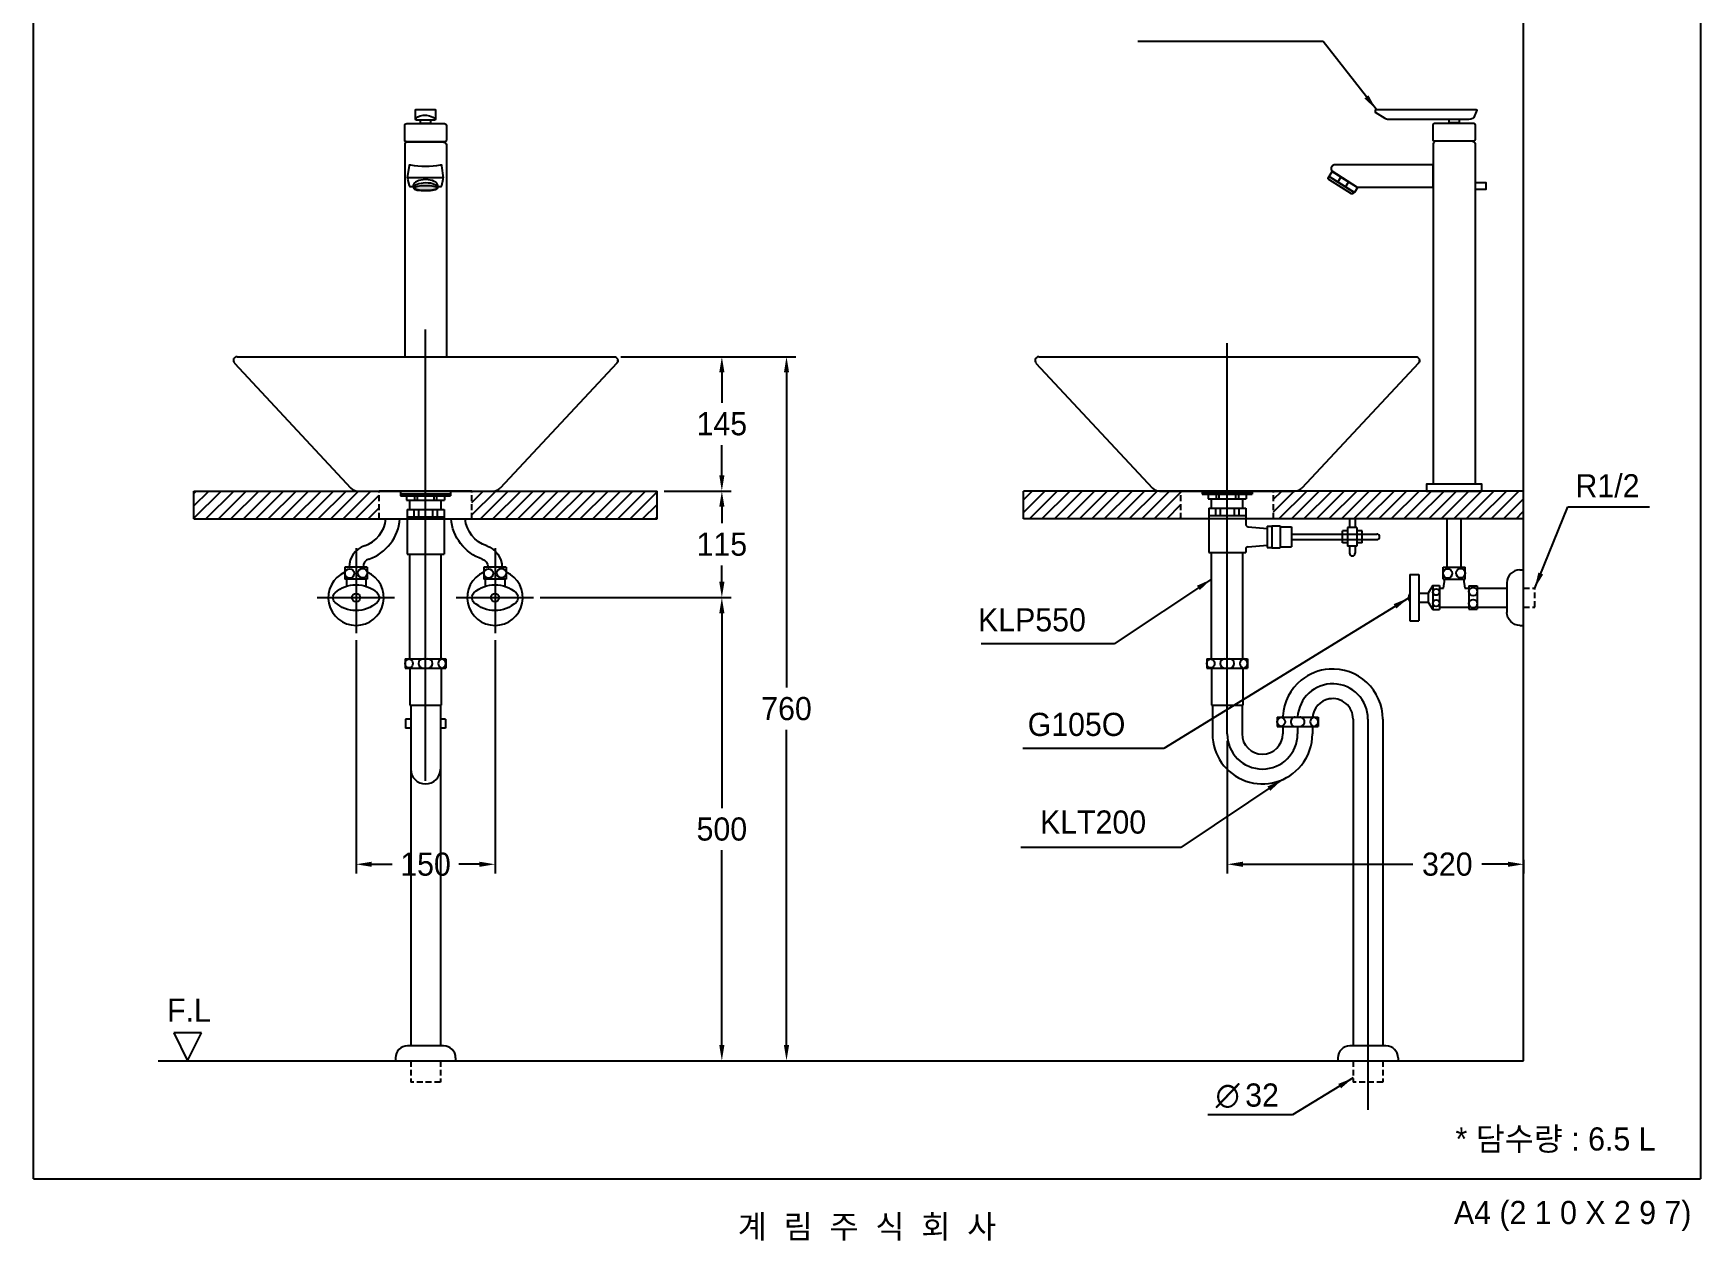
# Model space of a CAD drawing. Header units: millimetres. Extents: x 0 to 3800, y -67 to 2530.
# Drawn here: x 2000 to 3800, y -67 to 1236 of the extents above; entities that cross this region are included whole.
import ezdxf
from ezdxf.enums import TextEntityAlignment as Align
from ezdxf.lldxf.tags import DXFTag

# ---------------------------------------------------------------- set-up
doc = ezdxf.new("R2010")
doc.units = ezdxf.units.MM
doc.linetypes.add('DASHED2', pattern=[9.525, 6.35, -3.175])
for name, color, linetype in [('TEXT', 7, 'Continuous'), ('내부선 및 부속', 4, 'Continuous'), ('도각라인', 7, 'Continuous'), ('외형선', 3, 'Continuous'), ('점선', 6, 'DASHED2'), ('중심선', 1, 'DASHED'), ('치수선', 7, 'Continuous')]:
    doc.layers.add(name, color=color, linetype=linetype)
doc.styles.add('140911', font='HBATANG.TTF', dxfattribs={"height": 23})
doc.styles.add('____', font='')
doc.styles.add('타이틀', font='H2GTRM.TTF', dxfattribs={"height": 25})
doc.styles.get('____').set_extended_font_data('굴림')
tags = doc.linetypes.add('DASHDOT', pattern=[70, 31, -13, 13, -13]).pattern_tags.tags
tags[10:11] = [DXFTag(74, 4), DXFTag(75, 0), DXFTag(340, '0'), DXFTag(46, 0.0), DXFTag(50, 0.0), DXFTag(44, 0.0), DXFTag(45, 0.0)]
tags[8:9] = [DXFTag(74, 4), DXFTag(75, 0), DXFTag(340, '0'), DXFTag(46, 0.0), DXFTag(50, 0.0), DXFTag(44, 0.0), DXFTag(45, 0.0)]
tags[6:7] = [DXFTag(74, 4), DXFTag(75, 0), DXFTag(340, '0'), DXFTag(46, 0.0), DXFTag(50, 0.0), DXFTag(44, 0.0), DXFTag(45, 0.0)]
tags[4:5] = [DXFTag(74, 4), DXFTag(75, 0), DXFTag(340, '0'), DXFTag(46, 0.0), DXFTag(50, 0.0), DXFTag(44, 0.0), DXFTag(45, 0.0)]
tags = doc.linetypes.add('DASHED', pattern=[25.72, 12.86, -12.86]).pattern_tags.tags
tags[6:7] = [DXFTag(74, 4), DXFTag(75, 0), DXFTag(340, '0'), DXFTag(46, 0.0), DXFTag(50, 0.0), DXFTag(44, 0.0), DXFTag(45, 0.0)]
tags[4:5] = [DXFTag(74, 4), DXFTag(75, 0), DXFTag(340, '0'), DXFTag(46, 0.0), DXFTag(50, 0.0), DXFTag(44, 0.0), DXFTag(45, 0.0)]
doc.dimstyles.new('MSADIM', dxfattribs={"dimtxt": 33, "dimasz": 17, "dimexe": 10, "dimexo": 7.5, "dimgap": 10, "dimtad": 0, "dimtih": 1, "dimtoh": 1, "dimdec": 0, "dimzin": 1, "dimdsep": 46, "dimtxsty": '____', "dimcen": 11.25, "dimadec": 0, "dimazin": 0, "dimtfac": 1, "dimtdec": 0, "dimtix": 1, "dimtmove": 0, "dimatfit": 3, "dimfxl": 1, "dimtolj": 1, "dimtzin": 1, "dimarcsym": 0})

# ---------------------------------------------------------------- blocks, each defined once
blk = doc.blocks.new('*D14')
at = {"layer": '치수선', "color": 0, "linetype": 'Continuous', "lineweight": -2, "transparency": 16777216}
for p, q in [((2634.4, 887.3), (2753.3, 887.3)), ((2743.3, 870.3), (2743.3, 837.6)), ((2743.3, 759.3), (2743.3, 791.9)), ((2680.9, 742.3), (2753.3, 742.3))]:
    blk.add_line(p, q, dxfattribs=at)
at = {"layer": '치수선', "color": 0, "linetype": 'Continuous', "transparency": 16777216}
for points in [[(2740.5, 870.3), (2746.1, 870.3), (2743.3, 887.3)], [(2740.5, 759.3), (2746.1, 759.3), (2743.3, 742.3)]]:
    blk.add_solid(points, dxfattribs=at)
at = {"layer": '치수선', "color": 0, "linetype": 'Continuous', "transparency": 16777216, "insert": (2743.3, 814.8), "char_height": 25, "attachment_point": 5, "style": '____'}
blk.add_mtext('\\A1;145', dxfattribs=at)
blk = doc.blocks.new('*D15')
at = {"layer": '치수선', "color": 0, "linetype": 'Continuous', "lineweight": -2, "transparency": 16777216}
for p, q in [((2680.9, 742.3), (2753.3, 742.3)), ((2743.3, 725.3), (2743.3, 707.6)), ((2743.3, 644.3), (2743.3, 661.9)), ((2547.3, 627.3), (2753.3, 627.3))]:
    blk.add_line(p, q, dxfattribs=at)
at = {"layer": '치수선', "color": 0, "linetype": 'Continuous', "transparency": 16777216}
for points in [[(2740.5, 725.3), (2746.1, 725.3), (2743.3, 742.3)], [(2740.5, 644.3), (2746.1, 644.3), (2743.3, 627.3)]]:
    blk.add_solid(points, dxfattribs=at)
at = {"layer": '치수선', "color": 0, "linetype": 'Continuous', "transparency": 16777216, "insert": (2743.3, 684.8), "char_height": 25, "attachment_point": 5, "style": '____'}
blk.add_mtext('\\A1;115', dxfattribs=at)
blk = doc.blocks.new('*D16')
at = {"layer": '치수선', "color": 0, "linetype": 'Continuous', "lineweight": -2, "transparency": 16777216}
for p, q in [((2547.3, 627.3), (2753.3, 627.3)), ((2743.3, 610.3), (2743.3, 400.1)), ((2743.3, 144.3), (2743.3, 354.5)), ((2741, 127.3), (2753.3, 127.3))]:
    blk.add_line(p, q, dxfattribs=at)
at = {"layer": '치수선', "color": 0, "linetype": 'Continuous', "transparency": 16777216}
for points in [[(2740.5, 610.3), (2746.1, 610.3), (2743.3, 627.3)], [(2740.5, 144.3), (2746.1, 144.3), (2743.3, 127.3)]]:
    blk.add_solid(points, dxfattribs=at)
at = {"layer": '치수선', "color": 0, "linetype": 'Continuous', "transparency": 16777216, "insert": (2743.3, 377.3), "char_height": 25, "attachment_point": 5, "style": '____'}
blk.add_mtext('\\A1;500', dxfattribs=at)
blk = doc.blocks.new('*D18')
at = {"layer": '치수선', "color": 0, "linetype": 'Continuous', "lineweight": -2, "transparency": 16777216}
for p, q in [((2348.4, 581.3), (2348.4, 329.4)), ((2498.4, 581.3), (2498.4, 329.4)), ((2365.4, 339.4), (2387.5, 339.4)), ((2481.4, 339.4), (2459.3, 339.4))]:
    blk.add_line(p, q, dxfattribs=at)
at = {"layer": '치수선', "color": 0, "linetype": 'Continuous', "transparency": 16777216}
for points in [[(2365.4, 342.2), (2365.4, 336.6), (2348.4, 339.4)], [(2481.4, 342.2), (2481.4, 336.6), (2498.4, 339.4)]]:
    blk.add_solid(points, dxfattribs=at)
at = {"layer": '치수선', "color": 0, "linetype": 'Continuous', "transparency": 16777216, "insert": (2423.4, 339.4), "char_height": 25, "attachment_point": 5, "style": '____'}
blk.add_mtext('\\A1;150', dxfattribs=at)
blk = doc.blocks.new('*D19')
at = {"layer": '치수선', "color": 0, "linetype": 'Continuous', "lineweight": -2, "transparency": 16777216}
for p, q in [((2634.4, 887.3), (2823.1, 887.3)), ((2813.1, 870.3), (2813.1, 530.1)), ((2813.1, 144.3), (2813.1, 484.4)), ((2814.5, 127.3), (2823.1, 127.3))]:
    blk.add_line(p, q, dxfattribs=at)
at = {"layer": '치수선', "color": 0, "linetype": 'Continuous', "transparency": 16777216}
for points in [[(2810.3, 870.3), (2815.9, 870.3), (2813.1, 887.3)], [(2810.3, 144.3), (2815.9, 144.3), (2813.1, 127.3)]]:
    blk.add_solid(points, dxfattribs=at)
at = {"layer": '치수선', "color": 0, "linetype": 'Continuous', "transparency": 16777216, "insert": (2813.1, 507.3), "char_height": 25, "attachment_point": 5, "style": '____'}
blk.add_mtext('\\A1;760', dxfattribs=at)
blk = doc.blocks.new('*D20')
at = {"layer": '치수선', "color": 0, "linetype": 'Continuous', "lineweight": -2, "transparency": 16777216}
for p, q in [((3288.9, 472.7), (3288.9, 329.4)), ((3608.9, 344.1), (3608.9, 329.4)), ((3305.9, 339.4), (3489.2, 339.4)), ((3591.9, 339.4), (3563.8, 339.4))]:
    blk.add_line(p, q, dxfattribs=at)
at = {"layer": '치수선', "color": 0, "linetype": 'Continuous', "transparency": 16777216}
for points in [[(3305.9, 342.2), (3305.9, 336.6), (3288.9, 339.4)], [(3591.9, 342.2), (3591.9, 336.6), (3608.9, 339.4)]]:
    blk.add_solid(points, dxfattribs=at)
at = {"layer": '치수선', "color": 0, "linetype": 'Continuous', "transparency": 16777216, "insert": (3526.5, 339.4), "char_height": 25, "attachment_point": 5, "style": '____'}
blk.add_mtext('\\A1;320', dxfattribs=at)

msp = doc.modelspace()

# ---------------------------------------------------------------- hatches: boundary and pattern name
at = {"layer": '내부선 및 부속', "linetype": 'Continuous'}
h = msp.add_hatch(color=256, dxfattribs=at)
edge = h.paths.add_edge_path()
edge.add_spline(control_points=[(2423.6, 1066.6), (2430.3, 1066.6), (2435.7, 1067.8), (2435.7, 1069.4), (2435.7, 1071), (2430.3, 1072.3), (2423.6, 1072.3), (2417.1, 1072.3), (2411.6, 1071), (2411.6, 1069.4), (2411.6, 1067.8), (2417.1, 1066.6), (2423.6, 1066.6)], knot_values=[0, 0, 0, 0, 0.25, 0.25, 0.25, 0.5, 0.5, 0.5, 0.75, 0.75, 0.75, 1, 1, 1, 1], degree=3, periodic=0)
at = {"layer": '점선'}
h = msp.add_hatch(dxfattribs=at)
h.set_pattern_fill('ANSI31', color=256, scale=3)
h.set_pattern_definition([(45, (-1925.244, 10650.347), (-6.735192, 6.735192), [])])
h.paths.add_polyline_path([(3608.9, 742.3), (3338.9, 742.3), (3338.9, 712.3), (3608.1, 712.3), (3608.9, 713.1)])
h.paths.add_polyline_path([(3238.9, 742.3), (3068.9, 742.3), (3068.9, 712.3), (3238.9, 712.3)])
h.paths.add_polyline_path([(2673.4, 742.3), (2473.4, 742.3), (2473.4, 712.3), (2673.4, 712.3)])
h.paths.add_polyline_path([(2373.4, 742.3), (2173.4, 742.3), (2173.4, 712.3), (2373.4, 712.3)])

# ---------------------------------------------------------------- linework, layer by layer
at = {"color": 3}
msp.add_line((3456.8, 127.3), (3456.8, 127.3), dxfattribs=at)
at = {"layer": '내부선 및 부속', "linetype": 'Continuous'}
for p, q in [((2412.6, 1143.6), (2412.6, 1153.3)), ((2413.5, 1154.3), (2433.1, 1154.3)), ((2434.1, 1153.3), (2434.1, 1143.6)), ((3449.7, 1154.3), (3557.6, 1154.3)), ((3558.4, 1153.3), (3555.1, 1145.6)), ((2400.9, 1120.9), (2400.9, 1136.9)), ((2403.1, 1138.9), (2443.7, 1138.9)), ((2433.1, 1142.8), (2413.5, 1142.8)), ((2433.1, 1142.8), (2413.5, 1142.8)), ((2445.9, 1136.7), (2445.9, 1121.1)), ((3549.7, 1143.4), (3462.7, 1143.4)), ((3511.4, 1121.5), (3511.4, 1137.5)), ((3513.6, 1139.5), (3554.1, 1139.5)), ((3556.4, 1137.3), (3556.4, 1121.7)), ((2400.9, 1116.1), (2400.9, 887.3)), ((2443.7, 1119.3), (2403.1, 1119.3)), ((2443.1, 1118.9), (2403.7, 1118.9)), ((2445.9, 1116.1), (2445.9, 887.3)), ((3511.4, 1117.1), (3511.4, 750)), ((3553.6, 1119.9), (3514.2, 1119.9)), ((3556.4, 1117.1), (3556.4, 750)), ((2441.8, 1080.4), (2405.3, 1080.4)), ((2404.1, 1079.1), (2405.7, 1072.3)), ((2406.8, 1071.2), (2410.3, 1071.2)), ((2436.6, 1071.2), (2439.8, 1071.2)), ((2441, 1072.3), (2442.6, 1079.1)), ((2396.4, 742.3), (2396.4, 737.3)), ((2396.4, 739.3), (2450.4, 739.3)), ((2450.4, 742.3), (2450.4, 737.3)), ((3261.9, 742.3), (3261.9, 738.9)), ((3261.9, 740.9), (3315.9, 740.9)), ((3261.9, 738.9), (3315.9, 738.9)), ((3268.4, 738.9), (3268.4, 733.9)), ((3276.9, 738.9), (3276.9, 733.9)), ((3279.9, 738.9), (3279.9, 733.9)), ((3297.9, 738.9), (3297.9, 733.9)), ((3300.9, 738.9), (3300.9, 733.9)), ((3309.4, 738.9), (3309.4, 733.9)), ((3315.9, 742.3), (3315.9, 738.9)), ((3511.4, 750), (3556.4, 750)), ((2396.4, 737.3), (2450.4, 737.3)), ((2402.9, 737.3), (2402.9, 732.3)), ((2402.9, 732.3), (2443.9, 732.3)), ((2403.4, 722.3), (2403.4, 674.3)), ((2403.4, 722.3), (2443.4, 722.3)), ((2406.4, 722.3), (2406.4, 732.3)), ((2410.9, 722.3), (2410.9, 714.3)), ((2411.4, 737.3), (2411.4, 732.3)), ((2414.4, 737.3), (2414.4, 732.3)), ((2415.9, 722.3), (2415.9, 714.3)), ((2430.9, 722.3), (2430.9, 714.3)), ((2432.4, 737.3), (2432.4, 732.3)), ((2435.4, 737.3), (2435.4, 732.3)), ((2435.9, 722.3), (2435.9, 714.3)), ((2440.4, 722.3), (2440.4, 732.3)), ((2443.4, 722.3), (2443.4, 677.5)), ((2443.9, 737.3), (2443.9, 732.3)), ((3268.4, 733.9), (3309.4, 733.9)), ((3268.9, 723.9), (3268.9, 675.9)), ((3268.9, 723.9), (3308.9, 723.9)), ((3271.9, 723.9), (3271.9, 733.9)), ((3276.4, 723.9), (3276.4, 715.9)), ((3281.4, 723.9), (3281.4, 715.9)), ((3296.4, 723.9), (3296.4, 715.9)), ((3301.4, 723.9), (3301.4, 715.9)), ((3305.9, 723.9), (3305.9, 733.9)), ((3308.9, 723.9), (3308.9, 706.7)), ((2403.4, 714.3), (2443.4, 714.3)), ((2406.4, 714.3), (2440.4, 714.3)), ((3268.9, 715.9), (3308.9, 715.9)), ((3271.9, 715.9), (3305.9, 715.9)), ((3311.6, 703.7), (3331.9, 701.9)), ((3331.9, 704.4), (3331.9, 681.4)), ((3331.9, 704.4), (3336.9, 704.4)), ((3336.9, 704.9), (3336.9, 680.9)), ((3336.9, 704.9), (3345.9, 704.9)), ((3345.9, 704.9), (3345.9, 680.9)), ((3345.9, 703.7), (3358.4, 703.7)), ((3358.4, 703.7), (3358.4, 682.2)), ((3358.4, 703.7), (3358.4, 682.2)), ((3428.9, 702.9), (3418.9, 702.9)), ((3418.9, 702.9), (3418.9, 682.9)), ((3420.9, 712.3), (3420.9, 702.9)), ((3426.9, 712.3), (3426.9, 702.9)), ((3428.9, 702.9), (3428.9, 682.9)), ((3526.4, 660), (3526.4, 712.3)), ((3541.4, 660), (3541.4, 712.3)), ((3358.4, 695.9), (3450.4, 695.9)), ((3358.4, 689.9), (3450.4, 689.9)), ((3413.4, 686.4), (3413.4, 699.4)), ((3418.9, 699.4), (3413.4, 699.4)), ((3418.9, 686.4), (3413.4, 686.4)), ((3434.4, 699.4), (3428.9, 699.4)), ((3434.4, 686.4), (3428.9, 686.4)), ((3434.4, 686.4), (3434.4, 699.4)), ((2403.4, 674.3), (2443.4, 674.3)), ((2406.4, 561.2), (2406.4, 674.3)), ((2440.4, 561.2), (2440.4, 674.3)), ((2443.4, 677.5), (2443.4, 674.3)), ((3268.9, 675.9), (3308.9, 675.9)), ((3271.9, 561.2), (3271.9, 675.9)), ((3305.9, 561.2), (3305.9, 675.9)), ((3308.9, 679.2), (3308.9, 675.9)), ((3311.6, 682.2), (3331.9, 683.9)), ((3331.9, 681.4), (3336.9, 681.4)), ((3336.9, 680.9), (3345.9, 680.9)), ((3345.9, 682.2), (3358.4, 682.2)), ((3428.9, 682.9), (3418.9, 682.9)), ((3420.9, 682.9), (3420.9, 675.3)), ((3426.9, 682.9), (3426.9, 675.3)), ((2336.4, 660), (2336.4, 647)), ((2360.4, 660), (2336.4, 660)), ((2360.4, 660), (2360.4, 647)), ((2486.4, 660), (2486.4, 647)), ((2510.4, 660), (2486.4, 660)), ((2510.4, 660), (2510.4, 647)), ((3485.9, 652.3), (3485.9, 602.3)), ((3485.9, 652.3), (3495.9, 652.3)), ((3495.9, 652.3), (3495.9, 602.3)), ((3521.9, 660), (3545.9, 660)), ((3521.9, 647), (3521.9, 660)), ((3545.9, 647), (3545.9, 660)), ((3604.9, 657.3), (3608.9, 657.3)), ((2360.4, 647), (2336.4, 647)), ((2337.9, 647), (2337.9, 639.6)), ((2358.9, 647), (2358.9, 639.6)), ((2510.4, 647), (2486.4, 647)), ((2487.9, 647), (2487.9, 639.6)), ((2508.9, 647), (2508.9, 639.6)), ((3495.9, 632), (3505.9, 632)), ((3510.9, 640.3), (3505.9, 632)), ((3505.9, 632), (3505.9, 622.5)), ((3510.9, 640.3), (3517.9, 640.3)), ((3510.9, 640.3), (3510.9, 614.3)), ((3517.9, 640.3), (3517.9, 614.3)), ((3517.9, 637.5), (3522.4, 637.5)), ((3521.9, 647), (3545.9, 647)), ((3522.4, 637.5), (3523.9, 647)), ((3543.9, 647), (3545.4, 637.5)), ((3545.4, 637.5), (3549.9, 637.5)), ((3549.9, 639.8), (3549.9, 614.8)), ((3549.9, 639.8), (3558.9, 639.8)), ((3558.9, 639.8), (3558.9, 614.8)), ((3558.9, 637.5), (3590.9, 637.5)), ((3590.9, 643.3), (3590.9, 611.3)), ((3495.9, 622.5), (3505.9, 622.5)), ((3505.9, 622.5), (3510.9, 614.3)), ((3510.9, 614.3), (3517.9, 614.3)), ((3517.9, 617), (3549.9, 617)), ((3549.9, 614.8), (3558.9, 614.8)), ((3558.9, 617), (3590.9, 617)), ((3485.9, 602.3), (3495.9, 602.3)), ((3604.9, 597.3), (3608.9, 597.3)), ((2401.4, 561.2), (2445.4, 561.2)), ((2401.4, 561.2), (2401.4, 551.2)), ((2445.4, 561.2), (2445.4, 551.2)), ((3266.9, 561.2), (3310.9, 561.2)), ((3266.9, 561.2), (3266.9, 551.2)), ((3310.9, 561.2), (3310.9, 551.2)), ((2401.4, 551.2), (2445.4, 551.2)), ((2406.4, 551.2), (2406.4, 511.2)), ((2440.4, 551.2), (2440.4, 511.2)), ((3266.9, 551.2), (3310.9, 551.2)), ((3271.9, 551.2), (3271.9, 511.2)), ((3305.9, 551.2), (3305.9, 511.2)), ((2406.4, 511.2), (2440.4, 511.2)), ((2407.4, 511.2), (2407.4, 143.3)), ((2439.4, 511.2), (2439.4, 143.3)), ((3271.9, 511.2), (3305.9, 511.2)), ((3272.9, 511.2), (3272.9, 480.2)), ((3304.9, 511.2), (3304.9, 480.2)), ((2401.6, 496.2), (2401.6, 486.2)), ((2407.4, 496.2), (2401.6, 496.2)), ((2407.4, 486.2), (2401.6, 486.2)), ((2445.1, 496.2), (2439.4, 496.2)), ((2445.1, 486.2), (2439.4, 486.2)), ((2445.1, 496.2), (2445.1, 486.2)), ((3342.9, 498.2), (3368.9, 498.2)), ((3342.9, 498.2), (3342.9, 488.2)), ((3342.9, 488.2), (3368.9, 488.2)), ((3348.9, 498.2), (3348.9, 499.3)), ((3348.9, 488.2), (3348.9, 480.2)), ((3368.9, 498.2), (3386.9, 498.2)), ((3368.9, 488.2), (3386.9, 488.2)), ((3380.9, 488.2), (3380.9, 480.2)), ((3386.9, 498.2), (3386.9, 488.2)), ((3424.8, 496.2), (3424.8, 143.3)), ((3456.8, 496.2), (3456.8, 143.3)), ((2390.9, 130.3), (2390.9, 127.3)), ((2442.9, 143.3), (2403.9, 143.3)), ((2439.4, 127.3), (2439.4, 127.3)), ((2455.9, 130.3), (2455.9, 127.3)), ((3408.3, 130.3), (3408.3, 127.3)), ((3460.3, 143.3), (3421.3, 143.3)), ((3473.3, 130.3), (3473.3, 127.3))]:
    msp.add_line(p, q, dxfattribs=at)
at = {"layer": '내부선 및 부속', "linetype": 'Continuous', "flags": 128}
for points in [[(3459.3, 1144.4), (3449.1, 1151.1), (3448.9, 1152.9)], [(2417.5, 1139.3), (2429.1, 1139.3), (2429.1, 1142.8), (2417.5, 1142.8), (2417.5, 1139.3)], [(3528, 1140), (3539.5, 1140), (3539.5, 1143.4), (3528, 1143.4), (3528, 1140)], [(2440.8, 1093.5), (2442.4, 1080.4), (2404.1, 1080.4), (2406, 1093.7)], [(3402.1, 1087.3), (3429.5, 1070), (3426.2, 1064.7), (3399.1, 1082), (3402.1, 1087.3)], [(3404.3, 1094.8), (3511, 1094.8), (3511, 1070), (3429.7, 1070), (3402.1, 1087.5)], [(3411.6, 1081.2), (3419.9, 1076.1), (3416.5, 1070.8), (3408.2, 1075.9), (3411.6, 1081.2)], [(3556.4, 1068.2), (3568.5, 1068.2), (3568.5, 1075.1), (3556.4, 1075.1), (3556.4, 1068.2)], [(3504.1, 742.3), (3563.7, 742.3), (3563.7, 749.8), (3504.1, 749.8), (3504.1, 742.3)]]:
    msp.add_lwpolyline(points, dxfattribs=at)
for points in [[(2443.1, 1118.9, -0.414214), (2445.9, 1116.1)], [(3553.6, 1119.9, -0.414214), (3556.4, 1117.1)], [(2484.6, 668.9, -0.300072), (2451, 712.3)], [(2489.4, 683.1, -0.291161), (2466.1, 712.3)], [(2484.6, 668.9, -0.323088), (2490.9, 660)], [(2489.4, 683.1, -0.321708), (2505.9, 660)], [(2325.7, 622.1, -0.44), (2325.7, 632.4)], [(2325.7, 632.4, -0.388889), (2371.1, 632.4)], [(2371.1, 632.4, -0.44), (2371.1, 622.1)], [(2475.7, 622.1, -0.44), (2475.7, 632.4)], [(2475.7, 632.4, -0.388889), (2521.1, 632.4)], [(2521.1, 632.4, -0.44), (2521.1, 622.1)], [(2371.1, 622.1, -0.388889), (2325.7, 622.1)], [(2521.1, 622.1, -0.388889), (2475.7, 622.1)], [(3604.9, 597.3, -0.414214), (3590.9, 611.3)], [(2405.6, 551.3, -0.859727), (2405.6, 561.1)], [(2405.6, 561.1, -0.859727), (2405.6, 551.3)], [(3271.1, 551.3, -0.859727), (3271.1, 561.1)], [(3271.1, 561.1, -0.859727), (3271.1, 551.3)], [(3347.1, 488.3, -0.859727), (3347.1, 498.1)], [(3347.1, 498.1, -0.859727), (3347.1, 488.3)]]:
    msp.add_lwpolyline(points, format="xyb", dxfattribs=at)
at = {"layer": '내부선 및 부속', "linetype": 'Continuous'}
for centre, radius in [((2341.4, 653.4), 5), ((2355.4, 653.7), 5), ((2491.4, 653.4), 5), ((2505.4, 653.7), 5), ((3526.9, 653.4), 5), ((3540.9, 653.7), 5), ((2348.4, 627.3), 4.5), ((2498.4, 627.3), 4.5), ((3514.4, 633.3), 3.5), ((3554.4, 633.8), 4.5), ((3514.4, 621.3), 3.5), ((3554.4, 620.8), 4.5)]:
    msp.add_circle(centre, radius, dxfattribs=at)
for centre, radius, start, end in [((2403.7, 1116.1), 2.81, 90, 180), ((3514.2, 1117.1), 2.81, 90, 180), ((2346.1, 716), 34.8, 288.8443, 353.7782), ((2346.1, 716), 49.8, 288.8443, 355.6564), ((3311.9, 706.7), 3, 180, 265.0303), ((3450.4, 692.9), 3, 270, 90), ((2365.2, 660.1), 24.3, 108.8443, 180.1778), ((2365.2, 660.1), 9.31, 108.8443, 180.4644), ((3311.9, 679.2), 3, 94.9697, 180), ((3423.9, 675.3), 3, 180, 0), ((2348.4, 627.3), 30, 113.5782, 66.4218), ((2498.4, 627.3), 30, 113.5782, 66.4218), ((3604.9, 643.3), 14, 90, 180), ((3492.3, 627.3), 7.84, 144.9654, 215.0346), ((2420.9, 556.2), 5, 90, 270), ((2425.9, 556.2), 5, 270, 90), ((2441.9, 556.2), 5, 98.6269, 261.3731), ((2440.4, 556.2), 5, 278.6269, 81.3731), ((3286.4, 556.2), 5, 90, 270), ((3291.4, 556.2), 5, 270, 90), ((3307.4, 556.2), 5, 98.6269, 261.3731), ((3305.9, 556.2), 5, 278.6269, 81.3731), ((3402.8, 496.2), 54, 94.1511, 128.8985), ((3402.8, 496.2), 54, 0, 94.1511), ((3402.8, 496.2), 54, 128.8985, 176.6714), ((3402.8, 496.2), 22, 100.2345, 174.7841), ((3402.8, 496.2), 22, 0, 100.2345), ((3362.4, 493.2), 5, 134.3525, 225.6475), ((3362.4, 493.2), 5, 90, 134.3525), ((3362.4, 493.2), 5, 225.6475, 270), ((3362.4, 493.2), 5, 269.9983, 270), ((3367.4, 493.2), 5, 72.5424, 90), ((3367.4, 493.2), 5, 270, 287.4576), ((3367.4, 493.2), 5, 270, 270.0017), ((3367.4, 493.2), 5, 287.4559, 72.5441), ((3383.4, 493.2), 5, 98.6269, 261.3731), ((3381.9, 493.2), 5, 278.6269, 81.3731), ((3326.9, 480.2), 54, 180, 321.0576), ((3326.9, 480.2), 22, 180, 0), ((3326.9, 480.2), 54, 321.0576, 0), ((2423.4, 442.2), 16, 180, 0), ((2403.9, 130.3), 13, 90, 180), ((2442.9, 130.3), 13, 0, 90), ((3421.3, 130.3), 13, 90, 180), ((3460.3, 130.3), 13, 0, 90)]:
    msp.add_arc(centre, radius, start, end, dxfattribs=at)
for points in [[(2412.6, 1153.3), (2412.6, 1153.9), (2413, 1154.3), (2413.5, 1154.3)], [(2433.1, 1154.3), (2433.7, 1154.3), (2434.1, 1153.9), (2434.1, 1153.3)], [(3448.9, 1152.9), (3448.9, 1153.5), (3449.1, 1154.3), (3449.7, 1154.3)], [(3557.6, 1154.3), (3558, 1154.3), (3558.6, 1153.7), (3558.4, 1153.3)], [(2400.9, 1136.9), (2400.9, 1138.3), (2401.9, 1138.9), (2403.1, 1138.9)], [(2413.5, 1142.8), (2413, 1142.8), (2412.6, 1143.2), (2412.6, 1143.6)], [(2434.1, 1143.6), (2434.1, 1143.2), (2433.7, 1142.8), (2433.1, 1142.8)], [(2434.1, 1143.6), (2434.3, 1143.4), (2433.7, 1142.8), (2433.1, 1142.8)], [(2443.7, 1138.9), (2444.9, 1138.9), (2445.9, 1138.5), (2445.9, 1136.7)], [(3462.7, 1143.4), (3462.3, 1143.4), (3459.7, 1144), (3459.3, 1144.4)], [(3511.4, 1137.5), (3511.4, 1138.9), (3512.4, 1139.5), (3513.6, 1139.5)], [(3555.1, 1145.6), (3554.9, 1145.2), (3553.3, 1143.4), (3549.7, 1143.4)], [(3554.1, 1139.5), (3555.3, 1139.5), (3556.4, 1139.3), (3556.4, 1137.3)], [(2403.1, 1119.3), (2400.9, 1119.3), (2400.9, 1120.3), (2400.9, 1120.9)], [(2445.9, 1121.1), (2445.9, 1120.5), (2445.7, 1119.3), (2443.7, 1119.3)], [(3513.6, 1119.9), (3511.4, 1119.9), (3511.4, 1120.9), (3511.4, 1121.5)], [(3556.4, 1121.7), (3556.4, 1121.1), (3556.2, 1119.9), (3554.1, 1119.9)], [(2405.3, 1080.4), (2404.5, 1080.4), (2403.9, 1079.5), (2404.1, 1079.1)], [(2406, 1093.7), (2406, 1094.8), (2406, 1094.5), (2407, 1094.3)], [(2442.6, 1079.1), (2442.8, 1079.5), (2442.2, 1080.4), (2441.8, 1080.4)], [(2405.7, 1072.3), (2405.7, 1071.8), (2406.2, 1071.2), (2406.8, 1071.2)], [(2439.8, 1071.2), (2440.4, 1071.2), (2440.8, 1071.8), (2441, 1072.3)]]:
    msp.add_open_spline(points, degree=3, dxfattribs=at)
for points, knots in [([(2413.5, 1142.8), (2413, 1142.8), (2412.4, 1143.2), (2412.6, 1143.6), (2412.8, 1147.1), (2427.2, 1151.7), (2434.1, 1143.6)], [0, 0, 0, 0, 0.5, 0.5, 0.5, 1, 1, 1, 1]), ([(2407, 1094.3), (2417.9, 1092.7), (2428.9, 1092.7), (2439.6, 1094.3), (2440.8, 1094.5), (2440.6, 1094.8), (2440.8, 1093.5)], [0, 0, 0, 0, 0.5, 0.5, 0.5, 1, 1, 1, 1]), ([(3398.5, 1078.7), (3398.5, 1078.7), (3423.2, 1063.3), (3423.2, 1063.3), (3423.6, 1063.1), (3424.6, 1062.9), (3424.8, 1063.5), (3424.8, 1063.5), (3426, 1064.7), (3426, 1064.7), (3426, 1064.7), (3399.1, 1082), (3399.1, 1082), (3399.1, 1082), (3398, 1080.2), (3398, 1080.2), (3397.8, 1079.8), (3398, 1079.1), (3398.5, 1078.7)], [0, 0, 0, 0, 0.166667, 0.166667, 0.166667, 0.333333, 0.333333, 0.333333, 0.5, 0.5, 0.5, 0.666667, 0.666667, 0.666667, 0.833333, 0.833333, 0.833333, 1, 1, 1, 1]), ([(3402.1, 1087.5), (3401.3, 1089.1), (3400.9, 1090.9), (3402.1, 1093.1), (3402.5, 1093.9), (3403.3, 1094.8), (3404.3, 1094.8)], [0, 0, 0, 0, 0.5, 0.5, 0.5, 1, 1, 1, 1]), ([(2423.4, 1078.5), (2430.7, 1078.5), (2436.6, 1075.5), (2436.6, 1072), (2436.6, 1072), (2436.6, 1069.8), (2436.6, 1069.8), (2436.6, 1067.4), (2428, 1066.6), (2423.6, 1066.6), (2423.6, 1066.6), (2423.4, 1066.6), (2423.4, 1066.6), (2423.2, 1066.6), (2423.2, 1066.6), (2423, 1066.6), (2418.7, 1066.6), (2410.6, 1067.2), (2410.4, 1069.6), (2410.4, 1069.6), (2410.2, 1072), (2410.2, 1072), (2410.2, 1075.5), (2416.1, 1078.5), (2423.4, 1078.5)], [0, 0, 0, 0, 0.125, 0.125, 0.125, 0.25, 0.25, 0.25, 0.375, 0.375, 0.375, 0.5, 0.5, 0.5, 0.625, 0.625, 0.625, 0.75, 0.75, 0.75, 0.875, 0.875, 0.875, 1, 1, 1, 1]), ([(2423.6, 1074.9), (2430.7, 1074.9), (2436.6, 1072.5), (2436.6, 1070), (2436.6, 1067.8), (2430.7, 1066.6), (2423.6, 1066.6), (2416.5, 1066.6), (2410.4, 1067.4), (2410.4, 1069.6), (2410.4, 1072), (2416.5, 1074.9), (2423.6, 1074.9)], [0, 0, 0, 0, 0.25, 0.25, 0.25, 0.5, 0.5, 0.5, 0.75, 0.75, 0.75, 1, 1, 1, 1]), ([(2423.6, 1066.6), (2430.3, 1066.6), (2435.7, 1067.8), (2435.7, 1069.4), (2435.7, 1071), (2430.3, 1072.3), (2423.6, 1072.3), (2417.1, 1072.3), (2411.6, 1071), (2411.6, 1069.4), (2411.6, 1067.8), (2417.1, 1066.6), (2423.6, 1066.6)], [0, 0, 0, 0, 0.25, 0.25, 0.25, 0.5, 0.5, 0.5, 0.75, 0.75, 0.75, 1, 1, 1, 1])]:
    msp.add_open_spline(points, degree=3, knots=knots, dxfattribs=at)
at = {"layer": '도각라인', "color": 7}
for p, q in [((2000, 0), (2000, 2530)), ((3800, 2530), (3800, 0)), ((2000, 0), (3800, 0))]:
    msp.add_line(p, q, dxfattribs=at)
at = {"layer": '외형선', "linetype": 'Continuous'}
for p, q in [((3608.9, 584.7), (3608.9, 1252)), ((2219.9, 887.3), (2626.9, 887.3)), ((3085.4, 887.3), (3492.4, 887.3)), ((2217, 880.5), (2342.9, 745.5)), ((2629.8, 880.5), (2503.9, 745.5)), ((3082.4, 880.5), (3208.4, 745.5)), ((3495.3, 880.5), (3369.3, 745.5)), ((2173.4, 742.3), (2373.4, 742.3)), ((2173.4, 712.3), (2173.4, 742.3)), ((2345.9, 742.3), (2496.5, 742.3)), ((2473.5, 742.3), (2373.2, 742.3)), ((2396.4, 742.3), (2450.4, 742.3)), ((2473.4, 742.3), (2673.4, 742.3)), ((2673.4, 712.3), (2673.4, 742.3)), ((3068.9, 712.3), (3068.9, 742.3)), ((3608.9, 742.3), (3068.9, 742.3)), ((3215.7, 742.3), (3362, 742.3)), ((3218.2, 742.3), (3359.6, 742.3)), ((3218.8, 742.3), (3238.7, 742.3)), ((3235.9, 742.3), (3238.7, 742.3)), ((3608.9, 127.3), (3608.9, 742.3)), ((2173.4, 712.3), (2673.4, 712.3)), ((3608.9, 712.3), (3068.9, 712.3)), ((3608.9, 713.1), (3608.1, 712.3)), ((2181.5, 157.3), (2151.5, 157.3)), ((2151.5, 157.3), (2166.5, 127.3)), ((2166.5, 127.3), (2181.5, 157.3)), ((2134.8, 127.3), (3608.9, 127.3))]:
    msp.add_line(p, q, dxfattribs=at)
at = {"layer": '외형선', "linetype": 'Continuous', "flags": 128}
for points in [[(2626.9, 887.3, -0.659032), (2629.8, 880.5)], [(3492.4, 887.3, -0.65904), (3495.3, 880.5)]]:
    msp.add_lwpolyline(points, format="xyb", dxfattribs=at)
at = {"layer": '외형선', "linetype": 'Continuous'}
for centre, radius, start, end in [((2219.9, 883.3), 4, 90.0012, 223.5458), ((3085.4, 883.3), 4, 90, 223.5465), ((2350.2, 752.3), 10, 222.9966, 270), ((2496.5, 752.3), 10, 270, 317.0034), ((3215.7, 752.3), 10, 222.9966, 270), ((3362, 752.3), 10, 270, 317.0034)]:
    msp.add_arc(centre, radius, start, end, dxfattribs=at)
for p in [(2631, 883.2), (3496.4, 883.2)]:
    msp.add_point(p, dxfattribs=at)
at = {"layer": '점선'}
for p, q in [((2373.4, 712.3), (2373.4, 742.3)), ((2473.4, 712.3), (2473.4, 742.3)), ((3238.9, 712.3), (3238.9, 742.3)), ((3338.9, 712.3), (3338.9, 742.3)), ((3608.9, 637.5), (3620.9, 637.5)), ((3620.9, 617), (3620.9, 637.5)), ((3608.9, 617), (3620.9, 617)), ((2407.4, 127.2), (2407.4, 104.2)), ((2439.4, 127.2), (2439.4, 104.2)), ((3424.8, 127.2), (3424.8, 104.2)), ((3456.8, 127.2), (3456.8, 104.2)), ((2439.4, 104.2), (2407.4, 104.2)), ((3456.8, 104.2), (3424.8, 104.2))]:
    msp.add_line(p, q, dxfattribs=at)
at = {"layer": '중심선', "linetype": 'DASHDOT'}
for p, q in [((2423.4, 429.3), (2423.4, 916.8)), ((3288.9, 480.2), (3288.9, 901.8)), ((2348.4, 680.7), (2348.4, 588.8)), ((2498.4, 680.7), (2498.4, 588.8)), ((2306.3, 627.3), (2389.8, 627.3)), ((2456.3, 627.3), (2539.8, 627.3)), ((3364.9, 488.2), (3364.9, 480.2)), ((3440.8, 496.2), (3440.8, 74.2))]:
    msp.add_line(p, q, dxfattribs=at)
for centre, start, end in [((3402.8, 496.2), 0, 176.6714), ((3326.9, 480.2), 180, 0)]:
    msp.add_arc(centre, 38, start, end, dxfattribs=at)

# ---------------------------------------------------------------- texts
at = {"layer": 'TEXT', "style": '타이틀'}
msp.add_text('F.L', height=25, dxfattribs=at).set_placement((2168, 181.9), align=Align.MIDDLE)
for s, p in [('* 담수량 : 6.5 L', (3643.3, 42.9)), ('계  림  주  식  회  사', (2900, -51.7))]:
    msp.add_text(s, height=25, dxfattribs=at).set_placement(p, align=Align.MIDDLE_CENTER)
msp.add_text('A4 (2 1 0 X 2 9 7)', height=25, dxfattribs=at).set_placement((3790, -36.5), align=Align.MIDDLE_RIGHT)
at = {"layer": 'TEXT', "char_height": 25, "width": 380.447, "attachment_point": 1, "line_spacing_factor": 0.963855, "style": '타이틀'}
for s, insert in [('\\A1;KLP550', (3019.9, 615.8)), ('\\A1;G105O', (3073.5, 502.9)), ('\\A1;KLT200', (3086.8, 397.5))]:
    msp.add_mtext(s, dxfattribs=dict(at, insert=insert))
at = {"layer": '치수선'}
for s, style, p in [('∅', '140911', (3276.4, 77.7)), ('32', '타이틀', (3308.3, 77.8))]:
    msp.add_text(s, height=25, dxfattribs=dict(at, style=style)).set_placement(p)
at = {"layer": '치수선', "insert": (3664.9, 760.5), "char_height": 25, "width": 380.447, "attachment_point": 1, "line_spacing_factor": 0.963855, "style": '타이틀'}
msp.add_mtext('\\A1;R1/2', dxfattribs=at)

# ---------------------------------------------------------------- dimensions: what is measured, and where the dimension line sits
at = {"layer": '치수선', "linetype": 'Continuous'}
for base, p2, picture, middle in [((2743.3, 742.3), (2673.4, 742.3), '*D14', (2743.3, 814.8)), ((2813.1, 127.3), (2807, 127.3), '*D19', (2813.1, 507.3))]:
    dim = msp.add_linear_dim(base=base, p1=(2626.9, 887.3), p2=p2, angle=90, dimstyle='MSADIM', override={"dimtxt": 25}, dxfattribs=at)
    dim.commit()
    dim.dimension.update_dxf_attribs({"geometry": picture, "text_midpoint": middle, "dimtype": 160})
for base, p1, p2, picture, middle in [((2743.3, 627.3), (2673.4, 742.3), (2539.8, 627.3), '*D15', (2743.3, 684.8)), ((2743.3, 127.3), (2539.8, 627.3), (2733.5, 127.3), '*D16', (2743.3, 377.3))]:
    dim = msp.add_linear_dim(base=base, p1=p1, p2=p2, angle=90, dimstyle='MSADIM', override={"dimtxt": 25}, dxfattribs=at)
    dim.commit()
    dim.dimension.update_dxf_attribs({"geometry": picture, "text_midpoint": middle})
for base, p1, p2, picture, middle in [((2498.4, 339.4), (2348.4, 588.8), (2498.4, 588.8), '*D18', (2423.4, 339.4)), ((3608.9, 339.4), (3288.9, 480.2), (3608.9, 351.6), '*D20', (3526.5, 339.4))]:
    dim = msp.add_linear_dim(base=base, p1=p1, p2=p2, dimstyle='MSADIM', override={"dimtxt": 25}, dxfattribs=at)
    dim.commit()
    dim.dimension.update_dxf_attribs({"geometry": picture, "text_midpoint": middle, "dimtype": 160})

# ---------------------------------------------------------------- leaders
for points in [[(3449.7, 1154.4), (3392.3, 1227.5), (3192.3, 1227.5)], [(3271.9, 647.2), (3166.9, 577.3), (3023.2, 577.3)], [(3484.5, 626.8), (3220.4, 464.4), (3068.1, 464.4)], [(3348, 430.5), (3238.8, 357.6), (3065.9, 357.6)]]:
    msp.add_leader(points, dimstyle='MSADIM', override={"dimtxt": 25}, dxfattribs=at)
at = {"layer": '치수선'}
msp.add_leader([(3620.9, 637.5), (3656.7, 725.2), (3744.8, 725.2)], dimstyle='MSADIM', override={"dimtxt": 25}, dxfattribs=at)
msp.add_leader([(3424.8, 108.8), (3359.5, 69), (3267.8, 69)], dimstyle='MSADIM', dxfattribs=at)

doc.saveas('drawing.dxf')
